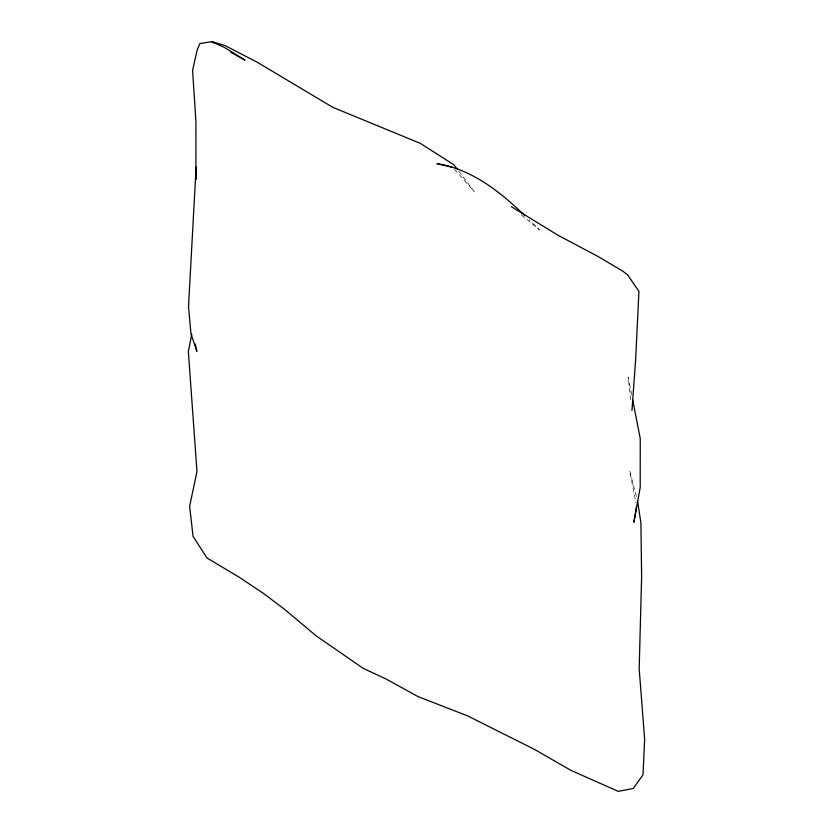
<?xml version="1.0" encoding="UTF-8"?>
<svg xmlns="http://www.w3.org/2000/svg" width="833" height="833" viewBox="0 0 833 833"><rect width="100%" height="100%" fill="white"/><g stroke="black" fill="none" stroke-linecap="round" stroke-linejoin="round"><path stroke-width="0.62" stroke-dasharray="4.17 3.12" d="M521.354 214.872L539.399 229.741L529.153 219.818M454.485 169.328L474.227 191.434L458.598 170.942M636.35 496.437L629.738 470.832L635.86 502.622M631.643 394.665L628.197 377.12L630.945 401.527"/><path stroke-width="1.25" d="M196.172 170.713L195.89 179.522L195.932 121.785L192.59 70.316L197.192 49.938L199.91 43.545L211.749 41.65L224.92 45.523L257.48 62.371L332.659 107.259L420.394 143.401L453.902 164.799L457.036 168.891M196.13 166.996L188.518 306.492L190.965 333.773L196.869 351.328L195.141 343.935M631.955 410.523L635.641 359.783L638.932 291.404L627.801 275.098L622.74 271.121L597.417 256.168L557.86 235.177L511.327 206.626M636.589 506.443L633.861 522.364L640.202 487.461L640.254 438.522L632.622 399.673M191.757 334.116L188.362 351.588L196.973 471.624L189.632 506.204L193.048 536.265L206.938 557.933L239.175 577.217L263.155 593.2L284.428 609.235L315.936 635.683L363.105 668.285L386.21 679.082L417.906 696.523L467.709 715.932L534.484 749.398L570.907 770.358L618.201 791.35L633.236 788.507L643.003 774.857L644.638 739.215L639.182 668.816L641.629 576.415L640.9 522.78L637.609 501.32M452.767 167.412L437.002 163.653C471.374 169.026 500.144 191.705 524.488 215.31M215.091 43.503L211.749 41.65L224.598 47.543L245.121 60.215L230.658 52.167"/></g></svg>
